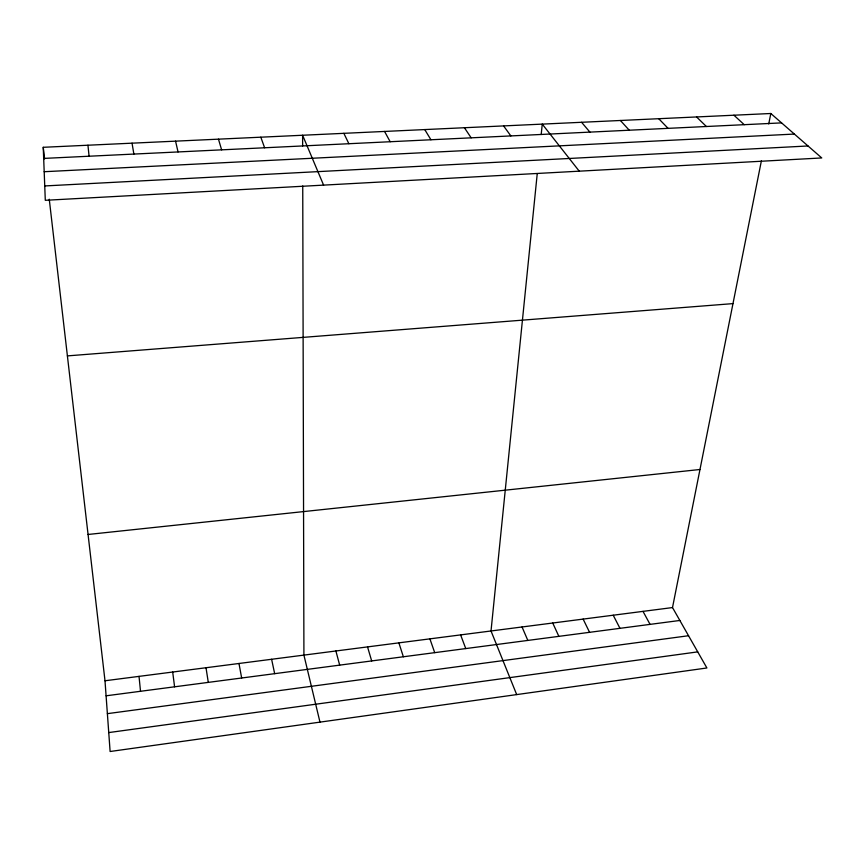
<?xml version="1.0" encoding="UTF-8"?>
<svg xmlns="http://www.w3.org/2000/svg" width="865" height="865" viewBox="0 0 865 865"><rect width="100%" height="100%" fill="white"/><g stroke="black" fill="none" stroke-linecap="round" stroke-linejoin="round"><path stroke-width="1.3" d="M537.241 173.703L491.017 630.974L516.686 694.595M541.198 134.529L542.258 124.117L579.247 171.173M49.262 199.22L105 680.766L110.115 751.501L706.9 667.975L672.505 607.565L761.416 160.706M768.736 123.955L770.812 113.499L43.25 147.299L45.294 200.302L821.75 157.949L770.812 113.499M108.741 732.579L697.731 651.875M107.379 713.657L688.54 635.732M106.092 695.806L679.858 620.465M105 680.766L672.505 607.565M88.068 534.473L699.98 469.5M67.394 355.893L732.99 303.615M44.742 185.943L808.029 145.969M44.191 171.713L794.384 134.064M43.682 158.414L781.571 122.884M733.92 115.207L744.224 124.679M696.563 116.948L706.391 126.506M658.73 118.7L668.072 128.344M620.41 120.484L629.244 130.215M581.583 122.289L589.908 132.107M503.592 125.912L510.858 135.924M464.429 127.728L471.155 137.827M424.758 129.577L430.932 139.773M384.568 131.437L390.169 141.73M643.009 611.371L650.058 624.379M613.22 615.21L619.967 628.336M583.129 619.091L589.573 632.326M343.859 133.329L348.876 143.72M552.735 623.016L558.866 636.359M522.038 626.974L527.834 640.435M323.596 185.121L302.609 135.243L302.642 146.012M460.613 634.899L465.759 648.577M260.819 137.189L264.614 147.774M429.894 638.857L434.717 652.653M398.873 642.857L403.36 656.773M218.467 139.157L221.624 149.85M367.539 646.901L371.68 660.936M335.89 650.977L339.675 665.142M319.974 722.134L303.918 655.108L302.739 185.943M175.552 141.146L178.049 151.948M271.61 659.271L274.67 673.673M238.978 663.477L241.659 678.009M132.042 143.168L133.87 154.078M206.011 667.737L208.292 682.388M172.686 672.029L174.589 686.821M43.25 147.299L44.602 158.976M87.949 145.223L89.084 156.23M139.027 676.376L140.519 691.286"/></g></svg>
